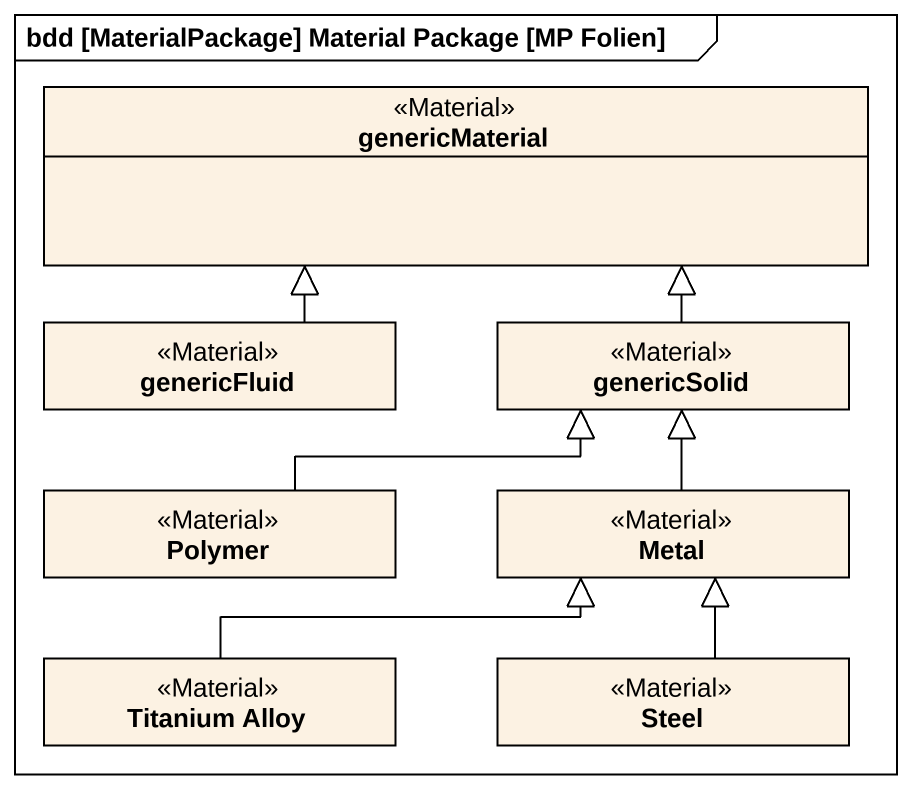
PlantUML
@startuml
mainframe bdd [MaterialPackage] Material Package [MP Folien]
hide circle
hide empty members
class genericMaterial <<Material>>
class genericFluid <<Material>>
class genericSolid <<Material>>
class Polymer <<Material>>
class Metal <<Material>>
class "Titanium Alloy" as Titanium_Alloy <<Material>>
class Steel <<Material>>
genericFluid -up-|> genericMaterial
genericSolid -up-|> genericMaterial
Polymer -right-|> genericSolid
Metal -up-|> genericSolid
Titanium_Alloy -right-|> Metal
Steel -up-|> Metal
@enduml
